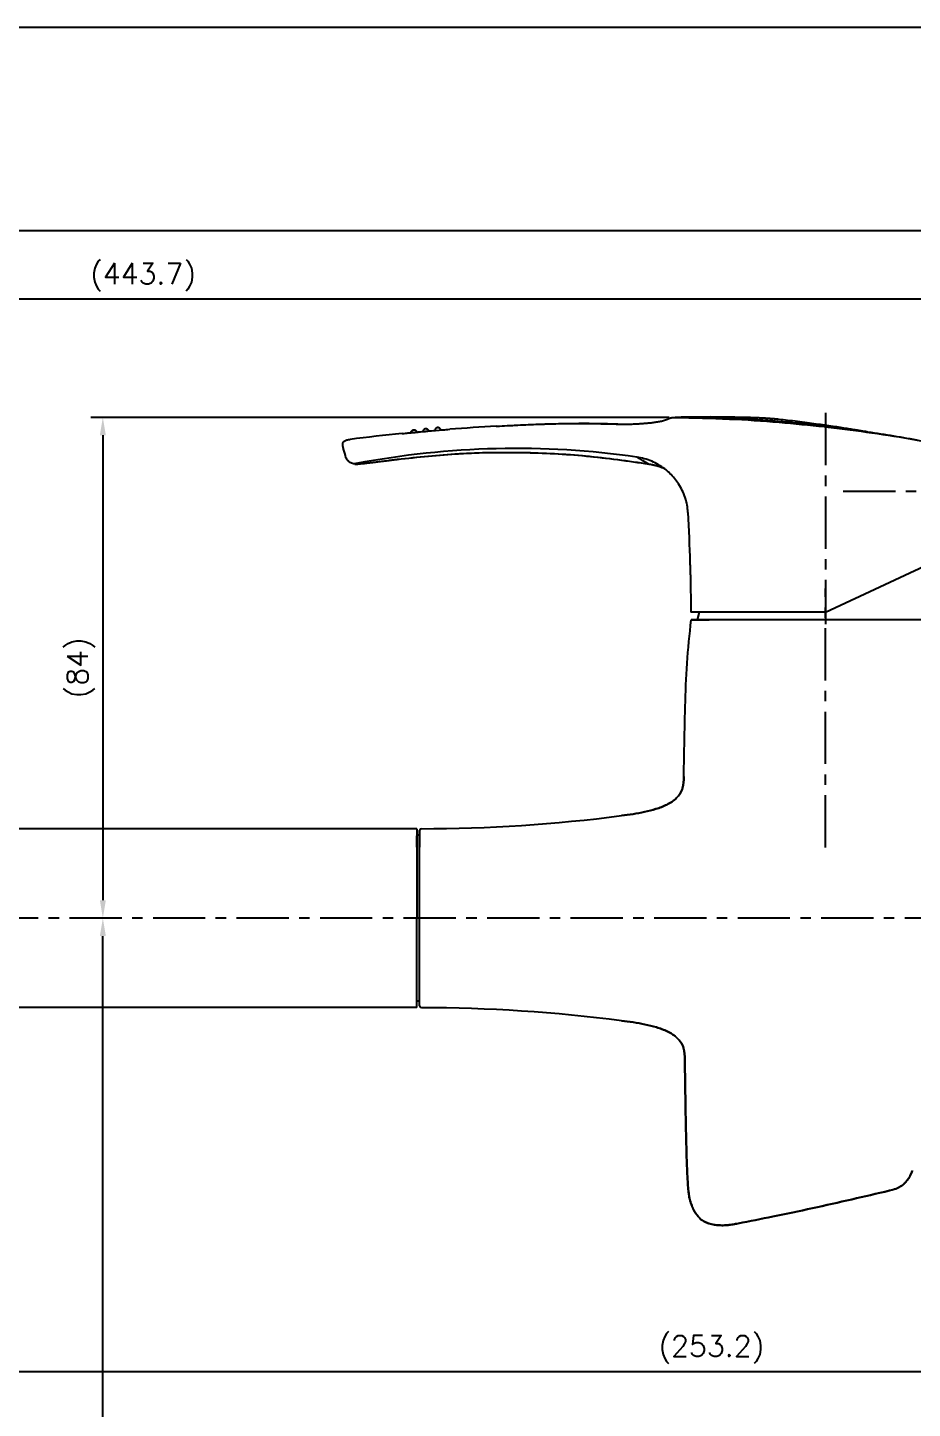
# Model space of a CAD drawing. Extents: x 12467 to 13061, y -4937 to -4517.
# Drawn here: x 12705.8 to 12854.1, y -4749 to -4517.5 of the extents above; entities that cross this region are included whole.
import ezdxf

# ---------------------------------------------------------------- set-up
doc = ezdxf.new("R2010")
doc.units = 0
doc.header["$LTSCALE"] = 7
doc.header["$MEASUREMENT"] = 0
doc.linetypes.add('CENTER', pattern=[2, 1.25, -0.25, 0.25, -0.25])
doc.layers.get('0').update_dxf_attribs({"color": 2, "linetype": 'CONTINUOUS'})
for name, color, linetype in [('CL', 1, 'CENTER'), ('DIM', 2, 'CONTINUOUS'), ('DWG', 7, 'CONTINUOUS')]:
    doc.layers.add(name, color=color, linetype=linetype)
doc.styles.add('GHS', font='romans', dxfattribs={"bigfont": 'ghs'})

# ---------------------------------------------------------------- blocks, each defined once
blk = doc.blocks.new('BORDER')
blk.add_line((1, 1), (0, 1))
blk = doc.blocks.new('양식')
at = {"color": 4}
blk.add_line((1219, 386), (1768, 386), dxfattribs=at)
at = {"xscale": 594, "yscale": 420, "zscale": 594}
blk.add_blockref('BORDER', (1188, 0), dxfattribs=at)

msp = doc.modelspace()

# ---------------------------------------------------------------- linework, layer by layer
at = {"color": 7, "linetype": 'Continuous'}
for p, q in [((12831.7, -4583.1), (12831.71, -4583.1)), ((12784.32, -4584.28), (12784.42, -4584.28)), ((12784.32, -4584.29), (12784.32, -4584.29)), ((12803.76, -4583.91), (12804.39, -4583.92)), ((12841.84, -4584.54), (12842.45, -4584.62)), ((12844.72, -4584.9), (12844.75, -4584.91)), ((12845.02, -4584.95), (12845.1, -4584.97)), ((12845.97, -4585.12), (12846, -4585.12)), ((12760.85, -4590.56), (12761.18, -4590.62)), ((12767.7, -4589.9), (12767.72, -4589.89)), ((12760.64, -4590.63), (12760.64, -4590.63)), ((12809.97, -4590.68), (12809.96, -4590.69)), ((12839.49, -4615.47), (12862.17, -4604.89)), ((12816.88, -4609.19), (12816.93, -4615.47)), ((12839.49, -4615.47), (12816.93, -4615.47)), ((12816.99, -4616.77), (12820.01, -4616.77)), ((12816.99, -4616.77), (12820.01, -4616.77)), ((12839.49, -4616.77), (12816.99, -4616.77)), ((12861.99, -4616.77), (12839.49, -4616.77)), ((12771.48, -4654.87), (12771.48, -4652.07)), ((12771.48, -4666.77), (12771.48, -4652.07)), ((12771.48, -4681.47), (12771.48, -4666.77)), ((12771.48, -4681.47), (12771.48, -4678.67)), ((12771.48, -4681.47), (12771.48, -4678.67)), ((12771.48, -4681.47), (12771.48, -4678.67))]:
    msp.add_line(p, q, dxfattribs=at)
at = {"color": 2, "linetype": 'Continuous'}
msp.add_line((12771.68, -4681.75), (12771.5, -4681.58), dxfattribs=at)
at = {"color": 7, "linetype": 'Continuous'}
for centre, radius, start, end in [((12803.73, -4935.17), 351.42, 95.7473, 97.1758), ((12803.73, -4935.17), 351.42, 93.1654, 94.4378), ((12787.62, -4730.52), 142.5, 81.8188, 100.8274), ((12543.99, -4615.48), 272.98, 1.7382, 3.5098), ((12771.48, -4389.5), 262.27, 270.0655, 277.4093), ((12771.48, -4389.5), 262.27, 270.0655, 277.4093), ((12771.78, -4652.07), 0.3, 90.0655, 180), ((12771.78, -4652.07), 0.3, 90.0655, 180), ((12771.78, -4681.47), 0.3, 180, 269.9345), ((12771.78, -4681.47), 0.3, 180, 269.9345), ((12771.48, -4944.05), 262.27, 82.5907, 89.9345), ((12771.48, -4944.05), 262.27, 82.5907, 89.9345), ((12771.48, -4944.05), 262.27, 82.5907, 89.9345), ((12771.48, -4944.05), 262.27, 82.5907, 89.9345), ((12771.48, -4944.05), 262.27, 82.5907, 89.9345)]:
    msp.add_arc(centre, radius, start, end, dxfattribs=at)
for points, knots in [([(12804.39, -4583.92), (12804.66, -4583.93), (12805.19, -4583.93), (12805.98, -4583.93), (12806.74, -4583.93), (12807.49, -4583.91), (12808.21, -4583.87), (12808.91, -4583.82), (12809.6, -4583.76), (12810.29, -4583.7), (12810.98, -4583.61), (12811.66, -4583.5), (12812.34, -4583.34), (12812.78, -4583.18), (12813, -4583.1)], [0, 0, 0, 0, 0.811918, 1.599054, 2.363118, 3.105617, 3.828454, 4.533191, 5.223555, 5.909865, 6.601535, 7.297893, 7.996079, 8.689702, 8.689702, 8.689702, 8.689702]), ([(12813, -4583.1), (12813.06, -4583.08), (12813.17, -4583.03), (12813.35, -4582.96), (12813.53, -4582.9), (12813.72, -4582.85), (12813.91, -4582.82), (12814.03, -4582.82), (12814.09, -4582.81)], [0, 0, 0, 0, 0.191329, 0.382337, 0.574626, 0.769645, 0.967838, 1.135705, 1.135705, 1.135705, 1.135705]), ([(12814.09, -4582.81), (12814.1, -4582.81), (12814.18, -4582.81), (12814.26, -4582.81), (12814.32, -4582.81)], [0, 0, 0, 0, 0.0332931, 0.2367456, 0.2367456, 0.2367456, 0.2367456]), ([(12820.19, -4582.74), (12819.54, -4582.75), (12818.24, -4582.75), (12816.28, -4582.77), (12814.97, -4582.8), (12814.32, -4582.81)], [0, 0, 0, 0, 1.941723, 3.913865, 5.865007, 5.865007, 5.865007, 5.865007]), ([(12814.32, -4582.81), (12817.35, -4582.88), (12823.16, -4583.01), (12831.49, -4583.55), (12836.79, -4584.1), (12839.31, -4584.36)], [0, 0, 0, 0, 9.076712, 17.425711, 25.047745, 25.047745, 25.047745, 25.047745]), ([(12814.61, -4582.8), (12814.62, -4582.8), (12814.64, -4582.8), (12814.69, -4582.8), (12814.74, -4582.8), (12814.79, -4582.8), (12814.84, -4582.8), (12814.89, -4582.8), (12814.93, -4582.8), (12814.98, -4582.8), (12815.03, -4582.79), (12815.08, -4582.79), (12815.13, -4582.79), (12815.18, -4582.79), (12815.23, -4582.79), (12815.28, -4582.79), (12815.32, -4582.79), (12815.37, -4582.79), (12815.42, -4582.79), (12815.47, -4582.79), (12815.52, -4582.79), (12815.56, -4582.78), (12815.61, -4582.78), (12815.66, -4582.78), (12815.71, -4582.78), (12815.76, -4582.78), (12815.8, -4582.78), (12815.85, -4582.78), (12815.9, -4582.78), (12815.95, -4582.78), (12815.99, -4582.78), (12816.04, -4582.78), (12816.09, -4582.78), (12816.13, -4582.77), (12816.18, -4582.77), (12816.23, -4582.77), (12816.27, -4582.77), (12816.32, -4582.77), (12816.37, -4582.77), (12816.41, -4582.77), (12816.46, -4582.77), (12816.51, -4582.77), (12816.55, -4582.77), (12816.6, -4582.77), (12816.65, -4582.77), (12816.69, -4582.77), (12816.74, -4582.77), (12816.78, -4582.77), (12816.83, -4582.76), (12816.87, -4582.76), (12816.92, -4582.76), (12816.97, -4582.76), (12817.01, -4582.76), (12817.06, -4582.76), (12817.1, -4582.76), (12817.15, -4582.76), (12817.19, -4582.76), (12817.24, -4582.76), (12817.28, -4582.76), (12817.33, -4582.76), (12817.37, -4582.76), (12817.42, -4582.76), (12817.46, -4582.76), (12817.51, -4582.76), (12817.55, -4582.76), (12817.6, -4582.76), (12817.64, -4582.76), (12817.68, -4582.75), (12817.73, -4582.75), (12817.77, -4582.75), (12817.82, -4582.75), (12817.86, -4582.75), (12817.91, -4582.75), (12817.95, -4582.75), (12817.99, -4582.75), (12818.04, -4582.75), (12818.08, -4582.75), (12818.12, -4582.75), (12818.17, -4582.75), (12818.21, -4582.75), (12818.26, -4582.75), (12818.3, -4582.75), (12818.34, -4582.75), (12818.39, -4582.75), (12818.43, -4582.75), (12818.47, -4582.75), (12818.51, -4582.75), (12818.56, -4582.75), (12818.6, -4582.75), (12818.64, -4582.75), (12818.69, -4582.75), (12818.73, -4582.75), (12818.77, -4582.75), (12818.81, -4582.75), (12818.86, -4582.74), (12818.9, -4582.74), (12818.94, -4582.74), (12818.98, -4582.74), (12819.03, -4582.74), (12819.07, -4582.74), (12819.11, -4582.74), (12819.15, -4582.74), (12819.19, -4582.74), (12819.24, -4582.74), (12819.28, -4582.74), (12819.32, -4582.74), (12819.36, -4582.74), (12819.4, -4582.74), (12819.45, -4582.74), (12819.49, -4582.74), (12819.53, -4582.74), (12819.57, -4582.74), (12819.61, -4582.74), (12819.65, -4582.74), (12819.69, -4582.74), (12819.74, -4582.74), (12819.78, -4582.74), (12819.82, -4582.74), (12819.86, -4582.74), (12819.89, -4582.74), (12819.9, -4582.74)], [0, 0, 0, 0, 0.033089, 0.082645, 0.132109, 0.181481, 0.230763, 0.279954, 0.329054, 0.378067, 0.426993, 0.475832, 0.524585, 0.573251, 0.621831, 0.670325, 0.718734, 0.767058, 0.815297, 0.863451, 0.91152, 0.959506, 1.007408, 1.055226, 1.10296, 1.150612, 1.19818, 1.245667, 1.29307, 1.340392, 1.387632, 1.434791, 1.481868, 1.528863, 1.575777, 1.622609, 1.66936, 1.71603, 1.76262, 1.80913, 1.855559, 1.901909, 1.94818, 1.994371, 2.040484, 2.086517, 2.132473, 2.178351, 2.22415, 2.269873, 2.315518, 2.361086, 2.406578, 2.451993, 2.497333, 2.542596, 2.587784, 2.632897, 2.677935, 2.722898, 2.767787, 2.812602, 2.857343, 2.90201, 2.946605, 2.991126, 3.035575, 3.079951, 3.124255, 3.168488, 3.212648, 3.256738, 3.300757, 3.344705, 3.388582, 3.43239, 3.476127, 3.519795, 3.563394, 3.606924, 3.650385, 3.693778, 3.737102, 3.780359, 3.823548, 3.86667, 3.909724, 3.952713, 3.995634, 4.03849, 4.081279, 4.124003, 4.166662, 4.209256, 4.251785, 4.294249, 4.336649, 4.378986, 4.421258, 4.463468, 4.505614, 4.547698, 4.589719, 4.631678, 4.673575, 4.71541, 4.757184, 4.798897, 4.840549, 4.88214, 4.923671, 4.965143, 5.006554, 5.047906, 5.089199, 5.130433, 5.171609, 5.212726, 5.253786, 5.294787, 5.294787, 5.294787, 5.294787]), ([(12819.9, -4582.74), (12819.91, -4582.74), (12819.94, -4582.74), (12819.98, -4582.74), (12820.02, -4582.74), (12820.06, -4582.74), (12820.1, -4582.74), (12820.14, -4582.74), (12820.18, -4582.74), (12820.23, -4582.74), (12820.27, -4582.74), (12820.31, -4582.74), (12820.35, -4582.74), (12820.39, -4582.74), (12820.43, -4582.74), (12820.45, -4582.74), (12820.47, -4582.74)], [0, 0, 0, 0, 0.0409441, 0.081831, 0.1226609, 0.1634343, 0.2041513, 0.2448122, 0.2854174, 0.325967, 0.3664614, 0.4069008, 0.4472855, 0.4876158, 0.5278919, 0.5681142, 0.5681142, 0.5681142, 0.5681142]), ([(12820.19, -4582.74), (12820.63, -4582.74), (12821.91, -4582.74), (12824.03, -4582.74), (12826.53, -4582.78), (12828.98, -4582.87), (12830.69, -4583), (12831.6, -4583.09), (12831.71, -4583.1)], [0, 0, 0, 0, 1.313939, 3.859878, 6.359891, 8.808193, 11.201149, 11.529315, 11.529315, 11.529315, 11.529315]), ([(12820.19, -4582.74), (12822.57, -4582.85), (12827.17, -4583.05), (12832.42, -4583.49), (12835.95, -4583.84), (12837.91, -4584.06), (12839.55, -4584.26), (12840.86, -4584.41), (12841.51, -4584.5), (12841.84, -4584.54)], [0, 0, 0, 0, 7.157663, 13.8231, 15.797872, 17.777291, 19.757733, 20.744885, 21.735403, 21.735403, 21.735403, 21.735403]), ([(12820.47, -4582.74), (12820.48, -4582.74), (12820.51, -4582.74), (12820.55, -4582.74), (12820.59, -4582.74), (12820.63, -4582.74), (12820.67, -4582.74), (12820.71, -4582.74), (12820.75, -4582.74), (12820.79, -4582.74), (12820.83, -4582.74), (12820.87, -4582.74), (12820.91, -4582.74), (12820.95, -4582.74), (12820.99, -4582.74), (12821.03, -4582.74), (12821.06, -4582.74), (12821.1, -4582.74), (12821.14, -4582.74), (12821.18, -4582.74), (12821.22, -4582.74), (12821.26, -4582.74), (12821.3, -4582.74), (12821.34, -4582.74), (12821.38, -4582.74), (12821.42, -4582.74), (12821.46, -4582.74), (12821.5, -4582.74), (12821.53, -4582.74), (12821.57, -4582.73), (12821.61, -4582.73), (12821.65, -4582.73), (12821.69, -4582.73), (12821.73, -4582.73), (12821.77, -4582.73), (12821.81, -4582.73), (12821.84, -4582.73), (12821.88, -4582.73), (12821.92, -4582.73), (12821.96, -4582.73), (12822, -4582.73), (12822.04, -4582.73), (12822.07, -4582.73), (12822.11, -4582.73), (12822.15, -4582.73), (12822.19, -4582.73), (12822.23, -4582.73), (12822.27, -4582.73), (12822.3, -4582.73), (12822.34, -4582.73), (12822.38, -4582.73), (12822.42, -4582.74), (12822.46, -4582.74), (12822.49, -4582.74), (12822.53, -4582.74), (12822.57, -4582.74), (12822.61, -4582.74), (12822.65, -4582.74), (12822.68, -4582.74), (12822.72, -4582.74), (12822.76, -4582.74), (12822.8, -4582.74), (12822.83, -4582.74), (12822.87, -4582.74), (12822.91, -4582.74), (12822.95, -4582.74), (12822.99, -4582.74), (12823.02, -4582.74), (12823.06, -4582.74), (12823.1, -4582.74), (12823.13, -4582.74), (12823.17, -4582.74), (12823.21, -4582.74), (12823.25, -4582.74), (12823.28, -4582.74), (12823.32, -4582.74), (12823.36, -4582.74), (12823.4, -4582.74), (12823.43, -4582.74), (12823.47, -4582.74), (12823.51, -4582.74), (12823.54, -4582.74), (12823.58, -4582.74), (12823.62, -4582.74), (12823.66, -4582.74), (12823.69, -4582.74), (12823.73, -4582.74), (12823.77, -4582.74), (12823.8, -4582.74), (12823.84, -4582.74), (12823.88, -4582.74), (12823.91, -4582.74), (12823.95, -4582.74), (12823.99, -4582.74), (12824.02, -4582.74), (12824.06, -4582.74), (12824.1, -4582.74), (12824.13, -4582.74), (12824.17, -4582.74), (12824.21, -4582.74), (12824.24, -4582.74), (12824.28, -4582.74), (12824.31, -4582.74), (12824.35, -4582.75), (12824.39, -4582.75), (12824.42, -4582.75), (12824.46, -4582.75), (12824.49, -4582.75), (12824.53, -4582.75), (12824.56, -4582.75), (12824.6, -4582.75), (12824.63, -4582.75), (12824.66, -4582.75), (12824.7, -4582.75), (12824.73, -4582.75), (12824.76, -4582.75), (12824.8, -4582.75), (12824.83, -4582.75), (12824.86, -4582.75), (12824.89, -4582.75), (12824.93, -4582.75), (12824.96, -4582.75), (12824.99, -4582.75), (12825.02, -4582.75), (12825.05, -4582.75), (12825.08, -4582.75), (12825.11, -4582.75), (12825.14, -4582.76), (12825.17, -4582.76), (12825.2, -4582.76), (12825.23, -4582.76), (12825.26, -4582.76), (12825.29, -4582.76), (12825.32, -4582.76), (12825.35, -4582.76), (12825.38, -4582.76), (12825.41, -4582.76), (12825.44, -4582.76), (12825.47, -4582.76), (12825.5, -4582.76), (12825.52, -4582.76), (12825.55, -4582.76), (12825.58, -4582.76), (12825.61, -4582.76), (12825.64, -4582.76), (12825.67, -4582.76), (12825.7, -4582.77), (12825.73, -4582.77), (12825.76, -4582.77), (12825.78, -4582.77), (12825.81, -4582.77), (12825.84, -4582.77), (12825.87, -4582.77), (12825.9, -4582.77), (12825.93, -4582.77), (12825.96, -4582.77), (12825.98, -4582.77), (12826.01, -4582.77), (12826.04, -4582.77), (12826.07, -4582.77), (12826.1, -4582.77), (12826.12, -4582.77), (12826.15, -4582.78), (12826.18, -4582.78), (12826.21, -4582.78), (12826.24, -4582.78), (12826.26, -4582.78), (12826.29, -4582.78), (12826.32, -4582.78), (12826.35, -4582.78), (12826.38, -4582.78), (12826.4, -4582.78), (12826.43, -4582.78), (12826.46, -4582.78), (12826.49, -4582.78), (12826.51, -4582.78), (12826.54, -4582.78), (12826.57, -4582.79), (12826.6, -4582.79), (12826.62, -4582.79), (12826.65, -4582.79), (12826.68, -4582.79), (12826.71, -4582.79), (12826.73, -4582.79), (12826.76, -4582.79), (12826.79, -4582.79), (12826.81, -4582.79), (12826.84, -4582.79), (12826.87, -4582.79), (12826.9, -4582.8), (12826.92, -4582.8), (12826.95, -4582.8), (12826.98, -4582.8), (12827, -4582.8), (12827.03, -4582.8), (12827.06, -4582.8), (12827.08, -4582.8), (12827.11, -4582.8), (12827.14, -4582.8), (12827.16, -4582.8), (12827.19, -4582.8), (12827.22, -4582.81), (12827.24, -4582.81), (12827.27, -4582.81), (12827.3, -4582.81), (12827.32, -4582.81), (12827.35, -4582.81), (12827.37, -4582.81), (12827.4, -4582.81), (12827.43, -4582.81), (12827.45, -4582.81), (12827.48, -4582.82), (12827.51, -4582.82), (12827.53, -4582.82), (12827.56, -4582.82), (12827.58, -4582.82), (12827.61, -4582.82), (12827.64, -4582.82), (12827.66, -4582.82), (12827.69, -4582.82), (12827.71, -4582.82), (12827.74, -4582.83), (12827.76, -4582.83), (12827.79, -4582.83), (12827.82, -4582.83), (12827.84, -4582.83), (12827.87, -4582.83), (12827.89, -4582.83), (12827.92, -4582.83), (12827.94, -4582.83), (12827.97, -4582.83), (12827.99, -4582.84), (12828.02, -4582.84), (12828.05, -4582.84), (12828.07, -4582.84), (12828.1, -4582.84), (12828.12, -4582.84), (12828.15, -4582.84), (12828.17, -4582.84), (12828.2, -4582.85), (12828.22, -4582.85), (12828.25, -4582.85), (12828.27, -4582.85), (12828.3, -4582.85), (12828.32, -4582.85), (12828.35, -4582.85), (12828.37, -4582.85), (12828.4, -4582.85), (12828.42, -4582.86), (12828.45, -4582.86), (12828.47, -4582.86), (12828.5, -4582.86), (12828.52, -4582.86), (12828.55, -4582.86), (12828.57, -4582.86), (12828.59, -4582.86), (12828.62, -4582.87), (12828.64, -4582.87), (12828.67, -4582.87), (12828.69, -4582.87), (12828.72, -4582.87), (12828.74, -4582.87), (12828.77, -4582.87), (12828.79, -4582.87), (12828.81, -4582.88), (12828.84, -4582.88), (12828.86, -4582.88), (12828.89, -4582.88), (12828.91, -4582.88), (12828.94, -4582.88), (12828.96, -4582.88), (12828.98, -4582.89), (12829.01, -4582.89), (12829.03, -4582.89), (12829.06, -4582.89), (12829.08, -4582.89), (12829.1, -4582.89), (12829.13, -4582.89), (12829.15, -4582.9), (12829.18, -4582.9), (12829.2, -4582.9), (12829.22, -4582.9), (12829.25, -4582.9), (12829.27, -4582.9), (12829.29, -4582.9), (12829.32, -4582.91), (12829.34, -4582.91), (12829.37, -4582.91), (12829.39, -4582.91), (12829.41, -4582.91), (12829.44, -4582.91), (12829.46, -4582.91), (12829.48, -4582.92), (12829.51, -4582.92), (12829.53, -4582.92), (12829.55, -4582.92), (12829.58, -4582.92), (12829.6, -4582.92), (12829.62, -4582.93), (12829.65, -4582.93), (12829.67, -4582.93), (12829.69, -4582.93), (12829.72, -4582.93), (12829.74, -4582.93), (12829.76, -4582.93), (12829.79, -4582.94), (12829.81, -4582.94), (12829.83, -4582.94), (12829.86, -4582.94), (12829.88, -4582.94), (12829.9, -4582.94), (12829.92, -4582.95), (12829.94, -4582.95), (12829.97, -4582.95), (12829.99, -4582.95), (12830.01, -4582.95), (12830.03, -4582.95), (12830.05, -4582.96), (12830.07, -4582.96), (12830.09, -4582.96), (12830.12, -4582.96), (12830.14, -4582.96), (12830.16, -4582.96), (12830.18, -4582.96), (12830.2, -4582.97), (12830.21, -4582.97), (12830.23, -4582.97), (12830.25, -4582.97), (12830.27, -4582.97), (12830.29, -4582.97), (12830.31, -4582.97), (12830.33, -4582.98), (12830.35, -4582.98), (12830.37, -4582.98), (12830.38, -4582.98), (12830.4, -4582.98), (12830.42, -4582.98), (12830.44, -4582.99), (12830.46, -4582.99), (12830.47, -4582.99), (12830.49, -4582.99), (12830.51, -4582.99), (12830.53, -4582.99), (12830.55, -4582.99), (12830.56, -4583), (12830.58, -4583), (12830.6, -4583), (12830.62, -4583), (12830.63, -4583), (12830.65, -4583), (12830.67, -4583), (12830.68, -4583.01), (12830.7, -4583.01), (12830.72, -4583.01), (12830.74, -4583.01), (12830.75, -4583.01), (12830.77, -4583.01), (12830.79, -4583.01), (12830.8, -4583.02), (12830.82, -4583.02), (12830.84, -4583.02), (12830.85, -4583.02), (12830.87, -4583.02), (12830.89, -4583.02), (12830.9, -4583.02), (12830.92, -4583.03), (12830.93, -4583.03), (12830.95, -4583.03), (12830.97, -4583.03), (12830.98, -4583.03), (12831, -4583.03), (12831.01, -4583.03), (12831.03, -4583.04), (12831.05, -4583.04), (12831.06, -4583.04), (12831.08, -4583.04), (12831.09, -4583.04), (12831.11, -4583.04), (12831.12, -4583.04), (12831.14, -4583.05), (12831.16, -4583.05), (12831.17, -4583.05), (12831.19, -4583.05), (12831.2, -4583.05), (12831.22, -4583.05), (12831.23, -4583.06), (12831.25, -4583.06), (12831.26, -4583.06), (12831.28, -4583.06), (12831.29, -4583.06), (12831.31, -4583.06), (12831.32, -4583.06), (12831.34, -4583.07), (12831.35, -4583.07), (12831.36, -4583.07), (12831.38, -4583.07), (12831.39, -4583.07), (12831.41, -4583.07), (12831.42, -4583.07), (12831.43, -4583.07), (12831.45, -4583.08), (12831.46, -4583.08), (12831.47, -4583.08), (12831.49, -4583.08), (12831.5, -4583.08), (12831.51, -4583.08), (12831.52, -4583.08), (12831.53, -4583.09), (12831.55, -4583.09), (12831.56, -4583.09), (12831.57, -4583.09), (12831.58, -4583.09), (12831.59, -4583.09), (12831.6, -4583.09), (12831.61, -4583.09), (12831.62, -4583.09), (12831.63, -4583.1), (12831.64, -4583.1), (12831.65, -4583.1), (12831.66, -4583.1), (12831.67, -4583.1), (12831.68, -4583.1), (12831.69, -4583.1), (12831.7, -4583.1), (12831.7, -4583.1)], [0, 0, 0, 0, 0.040169, 0.080284, 0.120346, 0.160356, 0.200313, 0.240218, 0.280071, 0.319872, 0.359622, 0.399321, 0.438968, 0.478566, 0.518113, 0.55761, 0.597057, 0.636454, 0.675803, 0.715102, 0.754353, 0.793555, 0.83271, 0.871818, 0.910884, 0.94991, 0.988895, 1.027839, 1.066743, 1.105607, 1.144432, 1.183216, 1.221961, 1.260667, 1.299334, 1.337962, 1.376552, 1.415103, 1.453616, 1.492091, 1.530528, 1.568928, 1.60729, 1.645616, 1.683904, 1.722156, 1.760371, 1.79855, 1.836693, 1.8748, 1.912872, 1.950908, 1.988909, 2.026875, 2.064806, 2.102703, 2.140565, 2.178394, 2.216188, 2.253949, 2.291676, 2.32937, 2.36703, 2.404658, 2.442254, 2.479816, 2.517347, 2.554846, 2.592313, 2.629748, 2.667152, 2.704525, 2.741866, 2.779178, 2.816458, 2.853709, 2.890929, 2.928119, 2.96528, 3.002411, 3.039513, 3.076586, 3.113631, 3.150646, 3.187634, 3.224593, 3.261524, 3.298427, 3.335303, 3.372152, 3.408973, 3.445768, 3.482535, 3.519266, 3.555951, 3.592579, 3.629139, 3.665621, 3.702013, 3.738307, 3.77449, 3.810553, 3.846484, 3.882274, 3.917911, 3.953385, 3.988686, 4.023803, 4.058725, 4.093442, 4.127944, 4.162219, 4.196258, 4.23005, 4.263585, 4.296851, 4.329839, 4.362539, 4.394938, 4.42703, 4.458821, 4.490328, 4.521569, 4.55256, 4.583318, 4.613862, 4.644207, 4.674371, 4.70437, 4.734223, 4.763945, 4.793554, 4.823067, 4.852501, 4.881873, 4.911195, 4.94047, 4.969699, 4.99888, 5.028015, 5.057104, 5.086147, 5.115143, 5.144093, 5.172998, 5.201857, 5.230671, 5.259439, 5.288162, 5.31684, 5.345473, 5.374061, 5.402605, 5.431104, 5.459559, 5.48797, 5.516337, 5.54466, 5.572939, 5.601175, 5.629368, 5.657517, 5.685624, 5.713687, 5.741708, 5.769686, 5.797621, 5.825515, 5.853366, 5.881175, 5.908943, 5.936669, 5.964353, 5.991997, 6.019599, 6.04716, 6.07468, 6.10216, 6.129599, 6.156997, 6.184355, 6.211672, 6.238949, 6.266186, 6.293383, 6.32054, 6.347657, 6.374734, 6.401772, 6.42877, 6.455728, 6.482648, 6.509528, 6.536369, 6.563171, 6.589934, 6.616658, 6.643344, 6.669991, 6.6966, 6.72317, 6.749702, 6.776196, 6.802652, 6.829071, 6.855451, 6.881794, 6.908099, 6.934367, 6.960597, 6.986791, 7.012947, 7.039066, 7.065149, 7.091194, 7.117204, 7.143176, 7.169112, 7.195012, 7.220876, 7.246704, 7.272496, 7.298252, 7.323972, 7.349657, 7.375307, 7.400921, 7.4265, 7.452043, 7.477552, 7.503026, 7.528466, 7.55387, 7.57924, 7.604576, 7.629878, 7.655146, 7.680379, 7.705579, 7.730745, 7.755877, 7.780976, 7.806041, 7.831074, 7.856073, 7.881039, 7.905972, 7.930873, 7.955741, 7.980576, 8.005379, 8.03015, 8.054889, 8.079596, 8.10427, 8.128914, 8.153525, 8.178105, 8.202654, 8.227172, 8.251659, 8.276114, 8.300539, 8.324933, 8.349297, 8.37363, 8.397933, 8.422206, 8.446449, 8.470662, 8.494845, 8.518999, 8.543123, 8.567218, 8.591284, 8.615321, 8.639329, 8.663308, 8.687259, 8.711181, 8.735075, 8.75894, 8.782778, 8.806588, 8.83037, 8.854124, 8.877851, 8.901551, 8.925224, 8.94887, 8.972489, 8.996081, 9.019646, 9.043186, 9.066699, 9.090186, 9.113647, 9.137083, 9.160493, 9.183878, 9.207236, 9.230561, 9.253841, 9.277066, 9.300224, 9.323304, 9.346297, 9.369191, 9.391975, 9.414638, 9.43717, 9.459559, 9.481796, 9.503868, 9.525766, 9.547478, 9.568994, 9.590303, 9.611394, 9.632256, 9.652879, 9.673257, 9.693403, 9.713331, 9.733053, 9.752586, 9.771942, 9.791136, 9.810181, 9.829093, 9.847885, 9.866572, 9.885166, 9.903679, 9.922113, 9.940467, 9.958744, 9.976942, 9.995064, 10.013109, 10.031079, 10.048974, 10.066795, 10.084542, 10.102216, 10.119818, 10.137348, 10.154808, 10.172198, 10.189518, 10.20677, 10.223954, 10.24107, 10.258121, 10.275105, 10.292025, 10.308881, 10.325673, 10.342403, 10.35907, 10.375677, 10.392224, 10.408711, 10.425139, 10.441509, 10.457823, 10.47408, 10.490282, 10.50643, 10.522524, 10.538565, 10.554554, 10.570493, 10.586381, 10.602221, 10.618012, 10.633756, 10.649454, 10.665107, 10.680717, 10.696283, 10.711807, 10.72729, 10.742731, 10.758119, 10.773445, 10.788701, 10.803875, 10.818959, 10.833943, 10.848818, 10.863574, 10.878203, 10.892694, 10.907039, 10.921229, 10.935254, 10.949106, 10.962775, 10.976254, 10.989538, 11.00262, 11.015496, 11.028159, 11.040606, 11.05283, 11.064837, 11.076637, 11.088241, 11.099663, 11.110914, 11.12201, 11.132965, 11.143799, 11.154565, 11.165254, 11.175836, 11.186292, 11.196612, 11.206804, 11.216899, 11.226984, 11.237269, 11.247705, 11.247705, 11.247705, 11.247705]), ([(12831.71, -4583.1), (12832.18, -4583.15), (12833.22, -4583.27), (12834.79, -4583.45), (12836.39, -4583.66), (12837.91, -4583.86), (12839.34, -4584.07), (12840.68, -4584.26), (12841.91, -4584.45), (12843.01, -4584.63), (12843.93, -4584.78), (12844.48, -4584.87), (12844.72, -4584.9)], [0, 0, 0, 0, 1.436978, 3.127741, 4.744898, 6.280296, 7.726518, 9.076859, 10.348814, 11.456705, 12.404483, 13.144652, 13.144652, 13.144652, 13.144652]), ([(12770.03, -4585.37), (12770.04, -4585.36), (12770.04, -4585.35), (12770.04, -4585.33), (12770.05, -4585.3), (12770.05, -4585.28), (12770.06, -4585.26), (12770.06, -4585.23), (12770.07, -4585.21), (12770.08, -4585.19), (12770.09, -4585.17), (12770.1, -4585.16), (12770.11, -4585.14), (12770.12, -4585.12), (12770.14, -4585.1), (12770.15, -4585.09), (12770.16, -4585.07), (12770.18, -4585.06), (12770.19, -4585.05), (12770.2, -4585.03), (12770.22, -4585.02), (12770.23, -4585.01), (12770.24, -4585), (12770.26, -4584.99), (12770.27, -4584.98), (12770.29, -4584.97), (12770.3, -4584.97), (12770.31, -4584.96), (12770.33, -4584.95), (12770.34, -4584.95), (12770.36, -4584.94), (12770.37, -4584.94), (12770.38, -4584.93), (12770.4, -4584.93), (12770.41, -4584.92), (12770.42, -4584.92), (12770.43, -4584.92), (12770.45, -4584.92), (12770.46, -4584.91), (12770.47, -4584.91), (12770.48, -4584.91), (12770.49, -4584.91), (12770.51, -4584.91), (12770.52, -4584.91), (12770.53, -4584.91), (12770.53, -4584.91), (12770.53, -4584.91)], [0, 0, 0, 0, 0.0236137, 0.0477521, 0.0715856, 0.0951069, 0.1183088, 0.1411845, 0.1637278, 0.1859324, 0.2077909, 0.2292975, 0.2504459, 0.2712291, 0.2916403, 0.3116733, 0.3313222, 0.3505818, 0.3694537, 0.3879465, 0.4060691, 0.4238292, 0.4412342, 0.4582912, 0.4750068, 0.491387, 0.507432, 0.5231405, 0.5385108, 0.5535414, 0.5682305, 0.5825809, 0.5966065, 0.610323, 0.6237455, 0.6368891, 0.6497682, 0.6623883, 0.6747474, 0.6868594, 0.6986393, 0.7100783, 0.7212443, 0.7320451, 0.7420409, 0.749726, 0.749726, 0.749726, 0.749726]), ([(12770.53, -4584.91), (12770.54, -4584.91), (12770.54, -4584.91), (12770.55, -4584.91), (12770.56, -4584.91), (12770.57, -4584.91), (12770.59, -4584.91), (12770.6, -4584.91), (12770.61, -4584.91), (12770.62, -4584.92), (12770.63, -4584.92), (12770.65, -4584.92), (12770.66, -4584.92), (12770.67, -4584.93), (12770.69, -4584.93), (12770.7, -4584.94), (12770.71, -4584.94), (12770.73, -4584.95), (12770.74, -4584.95), (12770.76, -4584.96), (12770.77, -4584.97), (12770.79, -4584.98), (12770.8, -4584.99), (12770.82, -4585), (12770.83, -4585.01), (12770.85, -4585.02), (12770.86, -4585.03), (12770.88, -4585.04), (12770.89, -4585.06), (12770.9, -4585.07), (12770.92, -4585.09), (12770.93, -4585.1), (12770.94, -4585.12), (12770.96, -4585.14), (12770.97, -4585.16), (12770.98, -4585.18), (12770.99, -4585.2), (12771, -4585.22), (12771.01, -4585.24), (12771.01, -4585.26), (12771.02, -4585.28), (12771.02, -4585.28)], [0, 0, 0, 0, 0.0078018, 0.0178625, 0.0287437, 0.0400049, 0.0515673, 0.0634795, 0.0757243, 0.0882471, 0.1010724, 0.1141938, 0.1276322, 0.141411, 0.1555542, 0.1700863, 0.1850253, 0.2003692, 0.2161126, 0.2322501, 0.2487766, 0.2656899, 0.2829967, 0.3007051, 0.3188232, 0.3373596, 0.3563235, 0.3757245, 0.3955644, 0.4158375, 0.4365368, 0.4576542, 0.479181, 0.5011077, 0.523429, 0.5461364, 0.5692201, 0.5926704, 0.616479, 0.6406391, 0.6558433, 0.6558433, 0.6558433, 0.6558433]), ([(12772.53, -4584.72), (12772.53, -4584.72), (12772.53, -4584.72), (12772.52, -4584.72), (12772.51, -4584.73), (12772.5, -4584.73), (12772.49, -4584.73), (12772.48, -4584.73), (12772.47, -4584.73), (12772.46, -4584.73), (12772.44, -4584.73), (12772.43, -4584.74), (12772.41, -4584.74), (12772.4, -4584.74), (12772.38, -4584.75), (12772.35, -4584.76), (12772.33, -4584.77), (12772.31, -4584.78), (12772.28, -4584.79), (12772.25, -4584.81), (12772.23, -4584.83), (12772.2, -4584.85), (12772.17, -4584.88), (12772.14, -4584.92), (12772.11, -4584.96), (12772.08, -4585.01), (12772.06, -4585.07), (12772.04, -4585.13), (12772.04, -4585.17), (12772.04, -4585.19)], [0, 0, 0, 0, 0.0064318, 0.0136821, 0.0218519, 0.0309558, 0.0408747, 0.0517701, 0.0638746, 0.0757426, 0.089482, 0.1031692, 0.1236985, 0.1387229, 0.1583441, 0.1853015, 0.2073718, 0.2372461, 0.2615471, 0.2937454, 0.3324681, 0.3631324, 0.4024478, 0.453822, 0.5102373, 0.5601, 0.6211517, 0.6946258, 0.7474143, 0.7474143, 0.7474143, 0.7474143]), ([(12772.15, -4585.18), (12772.24, -4585.17), (12772.4, -4585.15), (12772.57, -4585.14), (12772.65, -4585.13)], [0, 0, 0, 0, 0.2547307, 0.4984096, 0.4984096, 0.4984096, 0.4984096]), ([(12773.02, -4585.1), (12773.02, -4585.1), (12773.01, -4585.07), (12772.99, -4585.03), (12772.97, -4584.97), (12772.94, -4584.93), (12772.91, -4584.9), (12772.89, -4584.87), (12772.86, -4584.85), (12772.83, -4584.82), (12772.8, -4584.8), (12772.78, -4584.79), (12772.76, -4584.78), (12772.73, -4584.77), (12772.71, -4584.76), (12772.69, -4584.75), (12772.67, -4584.74), (12772.66, -4584.74), (12772.64, -4584.74), (12772.63, -4584.73), (12772.61, -4584.73), (12772.6, -4584.73), (12772.59, -4584.73), (12772.58, -4584.73), (12772.57, -4584.73), (12772.56, -4584.73), (12772.55, -4584.72), (12772.54, -4584.72), (12772.54, -4584.72), (12772.53, -4584.72)], [0, 0, 0, 0, 0.0086962, 0.0815264, 0.1414603, 0.1901043, 0.2294921, 0.2615166, 0.2940869, 0.3412692, 0.3760144, 0.4023488, 0.4228421, 0.4526674, 0.4829381, 0.5041378, 0.5197448, 0.5316939, 0.5490114, 0.5651422, 0.5774217, 0.5916403, 0.6039152, 0.6151155, 0.625648, 0.6352533, 0.6439517, 0.6517172, 0.6585188, 0.6585188, 0.6585188, 0.6585188]), ([(12774.53, -4584.52), (12774.53, -4584.52), (12774.53, -4584.52), (12774.53, -4584.52), (12774.52, -4584.52), (12774.52, -4584.52), (12774.51, -4584.52), (12774.51, -4584.52), (12774.5, -4584.52), (12774.49, -4584.53), (12774.49, -4584.53), (12774.48, -4584.53), (12774.47, -4584.53), (12774.46, -4584.53), (12774.45, -4584.53), (12774.44, -4584.53), (12774.43, -4584.53), (12774.41, -4584.54), (12774.4, -4584.54), (12774.4, -4584.54), (12774.39, -4584.54), (12774.38, -4584.55), (12774.37, -4584.55), (12774.36, -4584.55), (12774.34, -4584.56), (12774.32, -4584.57), (12774.3, -4584.58), (12774.26, -4584.61), (12774.22, -4584.63), (12774.19, -4584.66), (12774.16, -4584.69), (12774.13, -4584.73), (12774.1, -4584.77), (12774.08, -4584.82), (12774.06, -4584.87), (12774.04, -4584.94), (12774.04, -4584.99), (12774.03, -4585.02)], [0, 0, 0, 0, 0.0033761, 0.0072017, 0.0114812, 0.0161798, 0.0212918, 0.0268123, 0.0330645, 0.0386229, 0.0460534, 0.0541995, 0.0616299, 0.0724183, 0.0826217, 0.0939785, 0.1067485, 0.1198778, 0.1334514, 0.1395637, 0.1465405, 0.1547366, 0.1646462, 0.176982, 0.1928181, 0.2138562, 0.2429524, 0.2852164, 0.3503694, 0.381287, 0.4175904, 0.4642962, 0.5223275, 0.5704174, 0.6286458, 0.6978852, 0.7775376, 0.7775376, 0.7775376, 0.7775376]), ([(12774.14, -4585), (12775.13, -4584.92), (12775.56, -4584.88), (12775.99, -4584.85), (12776.53, -4584.8)], [0, 0, 0, 0, 0.645406, 1.296754, 1.296754, 1.296754, 1.296754]), ([(12775.03, -4584.93), (12775.02, -4584.92), (12775.01, -4584.88), (12774.99, -4584.82), (12774.96, -4584.76), (12774.93, -4584.72), (12774.9, -4584.69), (12774.88, -4584.66), (12774.86, -4584.64), (12774.84, -4584.63), (12774.82, -4584.62), (12774.81, -4584.61), (12774.8, -4584.6), (12774.78, -4584.59), (12774.76, -4584.58), (12774.74, -4584.57), (12774.72, -4584.56), (12774.7, -4584.55), (12774.69, -4584.55), (12774.68, -4584.54), (12774.66, -4584.54), (12774.65, -4584.54), (12774.64, -4584.53), (12774.63, -4584.53), (12774.62, -4584.53), (12774.61, -4584.53), (12774.6, -4584.53), (12774.59, -4584.53), (12774.58, -4584.53), (12774.57, -4584.53), (12774.57, -4584.52), (12774.56, -4584.52), (12774.56, -4584.52), (12774.55, -4584.52), (12774.55, -4584.52), (12774.54, -4584.52), (12774.54, -4584.52), (12774.53, -4584.52), (12774.53, -4584.52)], [0, 0, 0, 0, 0.0471934, 0.1235138, 0.1869054, 0.2386756, 0.2807767, 0.3151222, 0.3433338, 0.3667028, 0.386231, 0.4026889, 0.4166702, 0.4286349, 0.4619579, 0.4886306, 0.5086553, 0.5241516, 0.536446, 0.5464055, 0.5637777, 0.5781618, 0.5889553, 0.5999963, 0.6113173, 0.6207392, 0.6317672, 0.6393575, 0.6468654, 0.654692, 0.6599355, 0.6666155, 0.6721755, 0.6772717, 0.6821562, 0.6865467, 0.6905193, 0.6940018, 0.6940018, 0.6940018, 0.6940018]), ([(12784.42, -4584.28), (12785, -4584.25), (12785.79, -4584.21), (12786.57, -4584.17), (12786.78, -4584.16)], [0, 0, 0, 0, 1.748347, 2.362049, 2.362049, 2.362049, 2.362049]), ([(12786.78, -4584.16), (12787.17, -4584.14), (12788.14, -4584.09), (12789.68, -4584.02), (12791.14, -4583.96), (12792.03, -4583.93), (12792.35, -4583.92)], [0, 0, 0, 0, 1.173066, 2.913196, 4.618185, 5.58016, 5.58016, 5.58016, 5.58016]), ([(12792.35, -4583.92), (12792.59, -4583.91), (12793.39, -4583.89), (12794.74, -4583.85), (12796.42, -4583.82), (12797.53, -4583.82), (12798.09, -4583.82)], [0, 0, 0, 0, 0.719519, 2.389144, 4.058565, 5.740019, 5.740019, 5.740019, 5.740019]), ([(12798.09, -4583.82), (12799, -4583.82), (12800.89, -4583.81), (12802.78, -4583.86), (12803.76, -4583.88)], [0, 0, 0, 0, 2.722062, 5.670276, 5.670276, 5.670276, 5.670276]), ([(12798.09, -4583.82), (12798.81, -4583.82), (12800.23, -4583.83), (12802.12, -4583.87), (12803.29, -4583.9), (12803.76, -4583.91)], [0, 0, 0, 0, 2.160761, 4.259087, 5.669589, 5.669589, 5.669589, 5.669589]), ([(12798.18, -4583.8), (12798.37, -4583.8), (12798.84, -4583.8), (12799.6, -4583.8), (12800.47, -4583.81), (12801.34, -4583.82), (12802.24, -4583.84), (12803.04, -4583.86), (12803.54, -4583.87), (12803.75, -4583.88)], [0, 0, 0, 0, 0.565088, 1.419362, 2.2837, 3.160342, 4.051202, 4.957682, 5.568948, 5.568948, 5.568948, 5.568948]), ([(12803.76, -4583.88), (12803.86, -4583.88), (12804.06, -4583.89), (12804.26, -4583.9), (12804.36, -4583.9)], [0, 0, 0, 0, 0.292942, 0.6020405, 0.6020405, 0.6020405, 0.6020405]), ([(12839.31, -4584.36), (12839.43, -4584.37), (12839.66, -4584.4), (12839.89, -4584.42), (12840, -4584.44)], [0, 0, 0, 0, 0.3470609, 0.6931037, 0.6931037, 0.6931037, 0.6931037]), ([(12841.84, -4584.54), (12841.37, -4584.5), (12840.53, -4584.41), (12839.68, -4584.38), (12839.31, -4584.36)], [0, 0, 0, 0, 1.418328, 2.534492, 2.534492, 2.534492, 2.534492]), ([(12840, -4584.44), (12842.43, -4584.74), (12847.31, -4585.35), (12854.6, -4586.52), (12859.44, -4587.47), (12861.86, -4587.95)], [0, 0, 0, 0, 7.35438, 14.735668, 22.143741, 22.143741, 22.143741, 22.143741]), ([(12842.45, -4584.62), (12842, -4584.57), (12841.18, -4584.49), (12840.36, -4584.45), (12840, -4584.44)], [0, 0, 0, 0, 1.374217, 2.459256, 2.459256, 2.459256, 2.459256]), ([(12841.84, -4584.54), (12842.07, -4584.56), (12842.51, -4584.61), (12843.38, -4584.72), (12844.11, -4584.81), (12844.63, -4584.89), (12844.72, -4584.9)], [0, 0, 0, 0, 0.681293, 1.34451, 2.617247, 2.906922, 2.906922, 2.906922, 2.906922]), ([(12842.45, -4584.62), (12842.67, -4584.65), (12843.1, -4584.7), (12843.94, -4584.8), (12844.58, -4584.88), (12845, -4584.95), (12845.02, -4584.95)], [0, 0, 0, 0, 0.659176, 1.300182, 2.528279, 2.590427, 2.590427, 2.590427, 2.590427]), ([(12844.83, -4584.92), (12844.88, -4584.93), (12844.95, -4584.94), (12845.01, -4584.95), (12845.02, -4584.95)], [0, 0, 0, 0, 0.1680639, 0.1990808, 0.1990808, 0.1990808, 0.1990808]), ([(12845.1, -4584.97), (12845.31, -4585), (12845.65, -4585.06), (12845.99, -4585.11), (12846.13, -4585.13)], [0, 0, 0, 0, 0.626989, 1.043051, 1.043051, 1.043051, 1.043051]), ([(12846, -4585.12), (12847.46, -4585.35), (12850.37, -4585.79), (12854.58, -4586.53), (12858.41, -4587.25), (12860.78, -4587.73), (12861.86, -4587.95)], [0, 0, 0, 0, 4.412983, 8.849943, 12.803461, 16.10532, 16.10532, 16.10532, 16.10532]), ([(12846.13, -4585.13), (12846.19, -4585.14), (12846.33, -4585.17), (12846.48, -4585.19), (12846.57, -4585.21)], [0, 0, 0, 0, 0.1716951, 0.4480695, 0.4480695, 0.4480695, 0.4480695]), ([(12758.74, -4588.14), (12758.71, -4588.05), (12758.66, -4587.88), (12758.61, -4587.62), (12758.58, -4587.37), (12758.6, -4587.14), (12758.69, -4586.93), (12758.84, -4586.77), (12759.05, -4586.66), (12759.28, -4586.59), (12759.55, -4586.54), (12759.73, -4586.51), (12759.83, -4586.5)], [0, 0, 0, 0, 0.268318, 0.537206, 0.789562, 1.020105, 1.234247, 1.44992, 1.678167, 1.921381, 2.186989, 2.481037, 2.481037, 2.481037, 2.481037]), ([(12760.31, -4590.57), (12760.28, -4590.56), (12760.15, -4590.54), (12759.92, -4590.46), (12759.65, -4590.29), (12759.42, -4590.07), (12759.24, -4589.81), (12759.17, -4589.61), (12759.13, -4589.52)], [0, 0, 0, 0, 0.089884, 0.404594, 0.71935, 1.034356, 1.349582, 1.664661, 1.664661, 1.664661, 1.664661]), ([(12760.85, -4590.56), (12760.75, -4590.58), (12760.57, -4590.6), (12760.39, -4590.58), (12760.31, -4590.57)], [0, 0, 0, 0, 0.3153926, 0.5407604, 0.5407604, 0.5407604, 0.5407604]), ([(12767.7, -4589.9), (12767.22, -4589.96), (12766.29, -4590.08), (12764.97, -4590.24), (12763.8, -4590.38), (12762.82, -4590.5), (12762.05, -4590.57), (12761.53, -4590.63), (12761.26, -4590.62), (12761.18, -4590.62)], [0, 0, 0, 0, 1.455843, 2.800838, 3.992169, 4.994675, 5.769497, 6.298034, 6.565821, 6.565821, 6.565821, 6.565821]), ([(12767.49, -4589.93), (12767.43, -4589.93), (12767.16, -4589.97), (12766.72, -4590.02), (12766.16, -4590.09), (12765.63, -4590.16), (12765.12, -4590.23), (12764.65, -4590.28), (12764.2, -4590.34), (12763.79, -4590.39), (12763.41, -4590.43), (12763.06, -4590.47), (12762.73, -4590.51), (12762.44, -4590.54), (12762.18, -4590.57), (12761.95, -4590.59), (12761.74, -4590.61), (12761.57, -4590.63), (12761.47, -4590.63), (12761.43, -4590.64)], [0, 0, 0, 0, 0.201061, 0.789085, 1.352523, 1.889305, 2.397675, 2.876301, 3.324341, 3.741232, 4.126669, 4.480711, 4.80369, 5.096375, 5.359838, 5.595398, 5.80459, 5.989321, 6.100103, 6.100103, 6.100103, 6.100103]), ([(12809.96, -4590.69), (12806.46, -4590.18), (12799.4, -4589.17), (12788.71, -4588.64), (12778.11, -4588.78), (12771.15, -4589.53), (12767.72, -4589.9)], [0, 0, 0, 0, 10.616207, 21.38134, 32.052357, 42.389147, 42.389147, 42.389147, 42.389147]), ([(12809.97, -4590.68), (12806.42, -4590.17), (12799.37, -4589.16), (12788.74, -4588.64), (12778.18, -4588.78), (12771.2, -4589.52), (12767.72, -4589.89)], [0, 0, 0, 0, 10.753702, 21.366143, 31.894556, 42.398498, 42.398498, 42.398498, 42.398498]), ([(12811.57, -4590.77), (12811.56, -4590.76), (12811.17, -4590.54), (12810.38, -4590.14), (12809.16, -4589.71), (12808.31, -4589.55), (12807.9, -4589.48)], [0, 0, 0, 0, 0.037334, 1.332545, 2.642968, 3.912847, 3.912847, 3.912847, 3.912847]), ([(12809.97, -4590.68), (12809.59, -4590.46), (12808.97, -4590.1), (12808.28, -4589.7), (12807.97, -4589.52), (12807.9, -4589.48)], [0, 0, 0, 0, 1.328467, 2.130151, 2.398286, 2.398286, 2.398286, 2.398286]), ([(12760.64, -4590.63), (12760.68, -4590.63), (12760.76, -4590.65), (12760.85, -4590.65), (12760.9, -4590.65)], [0, 0, 0, 0, 0.1211451, 0.2609482, 0.2609482, 0.2609482, 0.2609482]), ([(12760.89, -4590.65), (12760.88, -4590.65), (12760.81, -4590.65), (12760.74, -4590.64), (12760.68, -4590.63)], [0, 0, 0, 0, 0.0465616, 0.2102066, 0.2102066, 0.2102066, 0.2102066]), ([(12761.1, -4590.65), (12761.06, -4590.65), (12760.99, -4590.66), (12760.92, -4590.65), (12760.89, -4590.65)], [0, 0, 0, 0, 0.1256504, 0.2108743, 0.2108743, 0.2108743, 0.2108743]), ([(12761.43, -4590.64), (12761.42, -4590.64), (12761.35, -4590.64), (12761.24, -4590.65), (12761.15, -4590.65), (12761.1, -4590.65)], [0, 0, 0, 0, 0.0521752, 0.1972999, 0.3297631, 0.3297631, 0.3297631, 0.3297631]), ([(12811.48, -4591.04), (12811.23, -4590.97), (12810.73, -4590.82), (12810.22, -4590.73), (12809.96, -4590.69)], [0, 0, 0, 0, 0.780767, 1.563592, 1.563592, 1.563592, 1.563592]), ([(12811.49, -4591.03), (12811.35, -4590.99), (12810.85, -4590.85), (12810.34, -4590.75), (12809.97, -4590.68)], [0, 0, 0, 0, 0.438682, 1.560931, 1.560931, 1.560931, 1.560931]), ([(12812.53, -4591.42), (12812.25, -4591.31), (12811.9, -4591.17), (12811.55, -4591.06), (12811.48, -4591.04)], [0, 0, 0, 0, 0.927, 1.11881, 1.11881, 1.11881, 1.11881]), ([(12812.54, -4591.42), (12812.39, -4591.36), (12812.07, -4591.22), (12811.73, -4591.11), (12811.55, -4591.05)], [0, 0, 0, 0, 0.480439, 1.058093, 1.058093, 1.058093, 1.058093]), ([(12816.45, -4598.76), (12816.41, -4598.34), (12816.33, -4597.49), (12816, -4596.24), (12815.52, -4595.05), (12814.92, -4593.97), (12814.22, -4593.02), (12813.44, -4592.17), (12812.56, -4591.41), (12811.9, -4590.98), (12811.57, -4590.77)], [0, 0, 0, 0, 1.267304, 2.575685, 3.870113, 5.098727, 6.258396, 7.395193, 8.55465, 9.74588, 9.74588, 9.74588, 9.74588]), ([(12816.88, -4609.2), (12816.88, -4609.1), (12816.87, -4608.91), (12816.87, -4608.62), (12816.87, -4608.33), (12816.86, -4608.05), (12816.85, -4607.76), (12816.85, -4607.48), (12816.84, -4607.29), (12816.84, -4607.19)], [0, 0, 0, 0, 0.287784, 0.575777, 0.862395, 1.14799, 1.433311, 1.719411, 2.005007, 2.005007, 2.005007, 2.005007])]:
    msp.add_open_spline(points, degree=3, knots=knots, dxfattribs=at)
for points in [[(12768.53, -4585.52), (12769.04, -4585.47), (12769.27, -4585.45), (12769.51, -4585.42)], [(12769.51, -4585.42), (12769.59, -4585.42), (12769.67, -4585.41), (12769.75, -4585.4)], [(12769.75, -4585.4), (12769.94, -4585.38), (12770.13, -4585.36), (12770.32, -4585.35)], [(12770.32, -4585.35), (12770.37, -4585.34), (12770.43, -4585.34), (12770.48, -4585.33)], [(12770.48, -4585.33), (12770.72, -4585.31), (12770.95, -4585.29), (12771.19, -4585.26)], [(12771.19, -4585.26), (12771.26, -4585.26), (12771.33, -4585.25), (12771.4, -4585.25)], [(12771.4, -4585.25), (12771.56, -4585.23), (12771.73, -4585.21), (12771.89, -4585.2)], [(12771.89, -4585.2), (12771.98, -4585.19), (12772.07, -4585.18), (12772.15, -4585.18)], [(12772.65, -4585.13), (12772.71, -4585.13), (12772.77, -4585.12), (12772.83, -4585.12)], [(12772.83, -4585.12), (12773.27, -4585.08), (12773.7, -4585.04), (12774.14, -4585)], [(12803.75, -4583.88), (12803.75, -4583.88), (12803.76, -4583.88), (12803.76, -4583.88)], [(12803.76, -4583.88), (12803.97, -4583.89), (12804.18, -4583.9), (12804.39, -4583.9)], [(12804.36, -4583.9), (12804.47, -4583.9), (12804.57, -4583.91), (12804.67, -4583.91)], [(12842.45, -4584.62), (12843.63, -4584.79), (12844.8, -4584.95), (12845.97, -4585.12)], [(12844.75, -4584.91), (12844.78, -4584.91), (12844.8, -4584.92), (12844.83, -4584.92)], [(12759.13, -4589.52), (12759, -4589.06), (12758.87, -4588.6), (12758.74, -4588.14)], [(12767.7, -4589.9), (12767.63, -4589.91), (12767.56, -4589.92), (12767.49, -4589.93)], [(12767.72, -4589.89), (12767.71, -4589.89), (12767.71, -4589.89), (12767.7, -4589.9)], [(12767.72, -4589.9), (12767.71, -4589.9), (12767.71, -4589.9), (12767.7, -4589.9)], [(12760.68, -4590.63), (12760.67, -4590.63), (12760.65, -4590.63), (12760.64, -4590.63)], [(12760.9, -4590.65), (12760.94, -4590.65), (12760.99, -4590.64), (12761.04, -4590.64)], [(12761.04, -4590.64), (12761.08, -4590.63), (12761.13, -4590.63), (12761.18, -4590.62)], [(12811.55, -4591.05), (12811.53, -4591.05), (12811.51, -4591.04), (12811.49, -4591.03)]]:
    msp.add_open_spline(points, degree=3, dxfattribs=at)
for points in [[(12815.76, -4643.01), (12815.83, -4638.55), (12815.99, -4631.3), (12816.3, -4624.03), (12816.99, -4616.77)], [(12815.76, -4643.01), (12815.56, -4644.96), (12814.54, -4646.62), (12812.92, -4647.74), (12811.09, -4648.46), (12809.19, -4648.96), (12807.25, -4649.31), (12805.3, -4649.58)], [(12815.76, -4643.01), (12815.56, -4644.96), (12814.54, -4646.62), (12812.92, -4647.74), (12811.09, -4648.46), (12809.19, -4648.96), (12807.25, -4649.31), (12805.3, -4649.58)], [(12805.3, -4649.58), (12807.25, -4649.31), (12809.19, -4648.96), (12811.09, -4648.46), (12812.92, -4647.74), (12814.54, -4646.62), (12815.56, -4644.96), (12815.76, -4643.01)], [(12805.3, -4683.96), (12807.27, -4684.23), (12809.23, -4684.58), (12811.16, -4685.06), (12813.01, -4685.77), (12814.66, -4686.87), (12815.71, -4688.54), (12815.92, -4690.51)], [(12805.3, -4683.96), (12807.27, -4684.23), (12809.23, -4684.58), (12811.16, -4685.06), (12813.01, -4685.77), (12814.66, -4686.87), (12815.71, -4688.54), (12815.92, -4690.51)], [(12815.92, -4690.51), (12815.71, -4688.54), (12814.66, -4686.87), (12813.01, -4685.77), (12811.16, -4685.06), (12809.23, -4684.58), (12807.27, -4684.23), (12805.3, -4683.96)], [(12815.92, -4690.51), (12815.97, -4693.74), (12816.02, -4696.97), (12816.08, -4700.59), (12816.16, -4704.21), (12816.26, -4707.82), (12816.44, -4711.42)], [(12815.92, -4690.51), (12815.97, -4693.74), (12816.02, -4696.97), (12816.08, -4700.59), (12816.16, -4704.21), (12816.26, -4707.82), (12816.44, -4711.42)], [(12816.44, -4711.42), (12816.26, -4707.82), (12816.16, -4704.21), (12816.08, -4700.59), (12816.02, -4696.97), (12815.97, -4693.74), (12815.92, -4690.51)], [(12850.21, -4712.44), (12850.65, -4712.33), (12851.09, -4712.2), (12851.52, -4712.04), (12851.93, -4711.83), (12852.32, -4711.58), (12852.68, -4711.3), (12853, -4710.97), (12853.28, -4710.62), (12853.52, -4710.25), (12853.72, -4709.86), (12853.9, -4709.46), (12854.06, -4709.05)], [(12850.21, -4712.44), (12850.65, -4712.33), (12851.09, -4712.2), (12851.52, -4712.04), (12851.93, -4711.83), (12852.32, -4711.58), (12852.68, -4711.3), (12853, -4710.97), (12853.28, -4710.62), (12853.52, -4710.25), (12853.72, -4709.86), (12853.9, -4709.46), (12854.06, -4709.05)], [(12854.06, -4709.05), (12853.59, -4710.12), (12852.99, -4710.98), (12852.25, -4711.63), (12851.32, -4712.12), (12850.21, -4712.44)], [(12816.44, -4711.42), (12816.5, -4712.27), (12816.6, -4713.11), (12816.77, -4713.94), (12817.02, -4714.75), (12817.35, -4715.55), (12817.76, -4716.29)], [(12816.44, -4711.42), (12816.5, -4712.27), (12816.6, -4713.11), (12816.77, -4713.94), (12817.02, -4714.75), (12817.35, -4715.55), (12817.76, -4716.29)], [(12817.76, -4716.29), (12817.34, -4715.55), (12817.02, -4714.75), (12816.77, -4713.93), (12816.6, -4713.1), (12816.5, -4712.27), (12816.44, -4711.42)], [(12824.86, -4717.95), (12830.7, -4716.79), (12837.31, -4715.4), (12843.9, -4713.92), (12850.21, -4712.44)], [(12824.86, -4717.95), (12830.7, -4716.79), (12837.31, -4715.4), (12843.9, -4713.92), (12850.21, -4712.44)], [(12850.21, -4712.44), (12843.9, -4713.92), (12837.31, -4715.4), (12830.7, -4716.79), (12824.86, -4717.95)], [(12817.76, -4716.29), (12817.77, -4716.3), (12818.32, -4716.97), (12818.99, -4717.51), (12819.77, -4717.89), (12820.61, -4718.12), (12821.46, -4718.24), (12822.32, -4718.27), (12822.36, -4718.27)], [(12817.76, -4716.29), (12817.77, -4716.3), (12818.32, -4716.97), (12818.99, -4717.51), (12819.77, -4717.89), (12820.61, -4718.12), (12821.46, -4718.24), (12822.32, -4718.27), (12822.36, -4718.27)], [(12822.36, -4718.27), (12822.32, -4718.27), (12821.46, -4718.24), (12820.6, -4718.12), (12819.77, -4717.89), (12818.99, -4717.5), (12818.31, -4716.96), (12817.76, -4716.29)], [(12822.36, -4718.27), (12823.17, -4718.22), (12824.02, -4718.11), (12824.86, -4717.95)], [(12822.36, -4718.27), (12823.17, -4718.22), (12824.02, -4718.11), (12824.86, -4717.95)], [(12824.86, -4717.95), (12824.02, -4718.11), (12823.17, -4718.22), (12822.36, -4718.27)]]:
    msp.add_spline(points, degree=3, dxfattribs=at)
at = {"layer": 'CL'}
for p, q in [((12839.49, -4582.07), (12839.49, -4617.47)), ((12842.46, -4595.17), (12864.67, -4595.17)), ((12839.49, -4654.91), (12839.49, -4611.51)), ((12987.54, -4666.77), (12614.85, -4666.77))]:
    msp.add_line(p, q, dxfattribs=at)
at = {"layer": 'DWG', "color": 2}
for p, q in [((12943.98, -4562.97), (12506.25, -4562.97)), ((12813.32, -4582.81), (12716.38, -4582.81)), ((12718.38, -4585.81), (12718.38, -4663.77)), ((12718.38, -4887.38), (12718.38, -4669.77)), ((12696.75, -4742.76), (12943.98, -4742.76))]:
    msp.add_line(p, q, dxfattribs=at)
at = {"layer": 'DWG'}
for p, q in [((12818.32, -4615.47), (12817.98, -4616.77)), ((12770.98, -4651.77), (12614.98, -4651.77)), ((12770.98, -4651.77), (12770.98, -4652.97)), ((12771.48, -4652.87), (12770.98, -4652.87)), ((12770.98, -4652.87), (12770.98, -4654.87)), ((12770.98, -4652.97), (12770.98, -4654.87)), ((12770.98, -4654.87), (12770.98, -4652.97)), ((12770.98, -4652.97), (12770.98, -4666.77)), ((12771.48, -4652.07), (12771.48, -4654.87)), ((12770.98, -4681.77), (12770.98, -4666.77)), ((12771.48, -4680.67), (12770.98, -4680.67)), ((12770.98, -4681.77), (12614.98, -4681.77))]:
    msp.add_line(p, q, dxfattribs=at)
at = {"layer": 'DWG', "color": 2}
for points in [[(12717.88, -4585.81), (12718.88, -4585.81), (12718.38, -4582.81)], [(12717.88, -4663.77), (12718.88, -4663.77), (12718.38, -4666.77)], [(12717.88, -4669.77), (12718.88, -4669.77), (12718.38, -4666.77)]]:
    msp.add_solid(points, dxfattribs=at)

# ---------------------------------------------------------------- block references
at = {"layer": 'DIM'}
msp.add_blockref('양식', (11278.87, -4937.46), dxfattribs=at)

# ---------------------------------------------------------------- texts
at = {"layer": 'DWG', "color": 2, "char_height": 3.5, "attachment_point": 5, "style": 'GHS'}
for s, insert in [('\\A1;(443.7)', (12725.12, -4559.31)), ('\\A1;(253.2)', (12820.37, -4739.09))]:
    msp.add_mtext(s, dxfattribs=dict(at, insert=insert))
at = {"layer": 'DWG', "color": 2, "insert": (12714.71, -4624.79), "char_height": 3.5, "attachment_point": 5, "rotation": 90, "style": 'GHS'}
msp.add_mtext('\\A1;(84)', dxfattribs=at)

doc.saveas('drawing.dxf')
